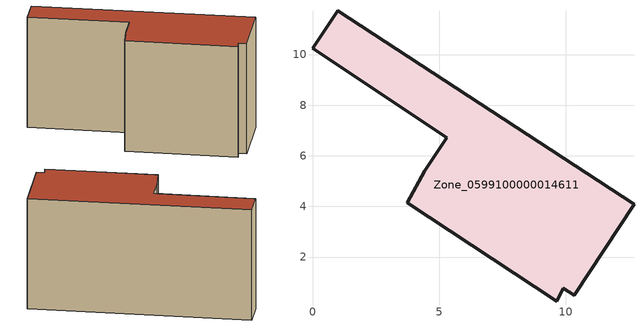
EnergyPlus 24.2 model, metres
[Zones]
Zone_0599100000014611
 floor ground (C_G): 5.31,6.72 0,10.24 0.99,11.74 12.7,4.08 10.35,0.49 9.9,0.76 9.65,0.25 3.75,4.16 4.43,5.4 z0
 wall outside (C_F): 12.7,4.08 0.99,11.74 0,10.24 5.31,6.72 4.43,5.4 3.75,4.16 9.65,0.25 9.9,0.76 10.35,0.49 12.7,4.08 z0:7.37
 roof outside (C_R): 9.9,0.76 10.35,0.49 12.7,4.08 0.99,11.74 0,10.24 5.31,6.72 4.43,5.4 3.75,4.16 9.65,0.25 z7.37
[BUILDING]
Pand.0599100000014611: North Axis=0; Terrain=City; Loads Convergence Tolerance Value=0.04; Temperature Convergence Tolerance Value=0.4; Solar Distribution=FullExterior; Maximum Number of Warmup Days=25; Minimum Number of Warmup Days=1
[Site:Location]
Rotterdam.The.Hague.AP_ZH_NLD Design_Conditions: Latitude=51.96; Longitude=4.45; Time Zone=1; Elevation=-4.5
[SITE:GROUNDTEMPERATURE:BUILDINGSURFACE]
18, 18, 18, 18, 18, 18, 18, 18, 18, 18, 18, 18
[MATERIAL] Thermal Absorptance=0.9; Solar Absorptance=0.7; Visible Absorptance=0.7
Name | Roughness | Thickness | Conductivity | Density | Specific Heat
G.TC.1946 | MediumSmooth | 0.15 | 1 | 540 | 1210
F.TC.1946 | Rough | 0.3 | 0.857143 | 1920 | 840
R.TC.1946 | MediumRough | 0.2 | 0.909091 | 1500 | 1000
[CONSTRUCTION]
C_G: G.TC.1946
C_F: F.TC.1946
C_R: R.TC.1946
[ZONE]
Zone_0599100000014611: Type=1; Multiplier=1; Ceiling Height=Autocalculate; Volume=Autocalculate; Floor Area=autocalculate; Part of Total Floor Area=Yes
[ZONEINFILTRATION:DESIGNFLOWRATE]
Infil_Zone_0599100000014611: Zone or ZoneList or Space or SpaceList=Zone_0599100000014611; Schedule=AlwaysOn; Design Flow Rate Calculation Method=Flow/Area; Flow Rate per Floor Area=0.003; Constant Term Coefficient=1; Temperature Term Coefficient=0; Velocity Term Coefficient=0; Velocity Squared Term Coefficient=0
[HVACTEMPLATE:ZONE:IDEALLOADSAIRSYSTEM]
Zone_0599100000014611: Maximum Heating Supply Air Temperature=50; Minimum Cooling Supply Air Temperature=13; Maximum Heating Supply Air Humidity Ratio=0.0156; Minimum Cooling Supply Air Humidity Ratio=0.0077; Heating Limit=NoLimit; Cooling Limit=NoLimit; Dehumidification Control Type=ConstantSensibleHeatRatio; Cooling Sensible Heat Ratio=0.7; Dehumidification Setpoint=60; Humidification Control Type=None; Humidification Setpoint=30; Outdoor Air Method=None; Outdoor Air Flow Rate per Person=0.00944; Outdoor Air Flow Rate per Zone Floor Area=0; Outdoor Air Flow Rate per Zone=0; Demand Controlled Ventilation Type=None; Outdoor Air Economizer Type=NoEconomizer; Heat Recovery Type=None; Sensible Heat Recovery Effectiveness=0.7; Latent Heat Recovery Effectiveness=0.65
[ZONECONTROL:THERMOSTAT]
ThermostatControl_Zone_0599100000014611: Zone or ZoneList=Zone_0599100000014611; Control Type Schedule=DualSetpointControlType; Control 1=Thermostat_Zone_0599100000014611; Temperature Difference Between Cutout And Setpoint=0
[THERMOSTATSETPOINT:DUALSETPOINT]
Thermostat_Zone_0599100000014611: Heating Setpoint Temperature Schedule=HeatingSetpoint_Zone_0599100000014611; Cooling Setpoint Temperature Schedule=CoolingSetpoint_Zone_0599100000014611
[SCHEDULE:COMPACT]
HeatingSetpoint_Zone_0599100000014611: Through: 12/31, For: AllDays, Until: 24:00, 21
CoolingSetpoint_Zone_0599100000014611: Through: 12/31, For: AllDays, Until: 24:00, 24
DualSetpointControlType: Through: 12/31, For: AllDays, Until: 24:00, 4
AlwaysOn: Through: 12/31, For: AllDays, Until: 24:00, 1
